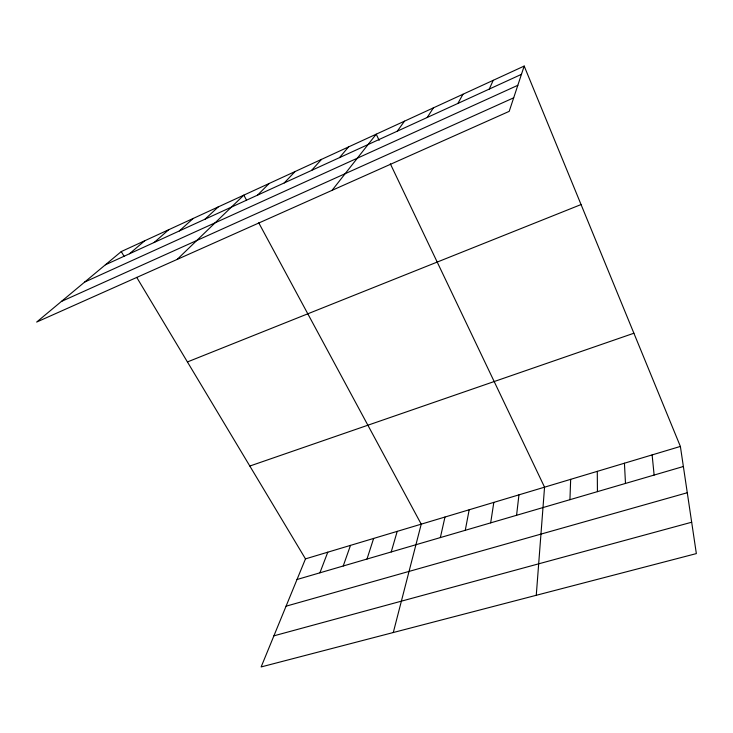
<?xml version="1.0" encoding="UTF-8"?>
<svg xmlns="http://www.w3.org/2000/svg" width="733" height="733" viewBox="0 0 733 733"><rect width="100%" height="100%" fill="white"/><g stroke="black" fill="none" stroke-linecap="round" stroke-linejoin="round"><path stroke-width="1.1" d="M569.935 499.686L570.668 479.345M536.263 595.297L544.555 487.17L390.332 163.798M516.573 515.29L518.946 494.857M490.679 522.867L493.822 502.389M465.272 530.298L469.175 509.783M440.359 537.582L444.977 517.04M393.291 632.524L421.228 524.168L258.731 222.795M391.22 551.958L397.204 531.37M366.995 559.041L373.638 538.434M524.187 66.062L509.206 111.352L36.65 322.071L121.257 251.575L524.187 66.062L680.38 446.434L696.35 553.598L261.14 666.938L305.478 558.876L680.38 446.434M343.218 565.995L350.493 545.379M319.9 572.821L327.779 552.187M489.296 89.059L493.217 80.318M457.896 103.426L462.954 94.255M427.247 117.463L433.386 107.87M397.313 131.161L404.479 121.174M332.076 190.333L376.212 134.185L379.144 140.324M339.489 157.632L348.569 146.912M311.562 170.423L321.53 159.363M284.248 182.92L295.069 171.549M257.54 195.143L269.176 183.47M177.166 259.409L243.823 195.143L246.48 200.072M205.084 219.158L218.26 206.917M179.338 230.941L193.228 218.434M154.15 242.476L168.737 229.713M129.503 253.755L144.749 240.754M105.378 264.805L521.456 74.335M84.652 282.068L517.828 85.294M61.38 301.465L513.686 97.81M187.419 361.946L581.058 204.553M249.825 466.041L633.898 333.231M297.012 579.51L683.367 466.509M286.062 606.191L687.279 492.732M273.904 635.832L691.677 522.226M121.257 251.575L124.106 256.339M136.723 277.376L305.478 558.876M652.123 454.909L654.129 475.057M624.434 463.219L625.487 483.432M597.285 471.356L597.432 491.641"/></g></svg>
